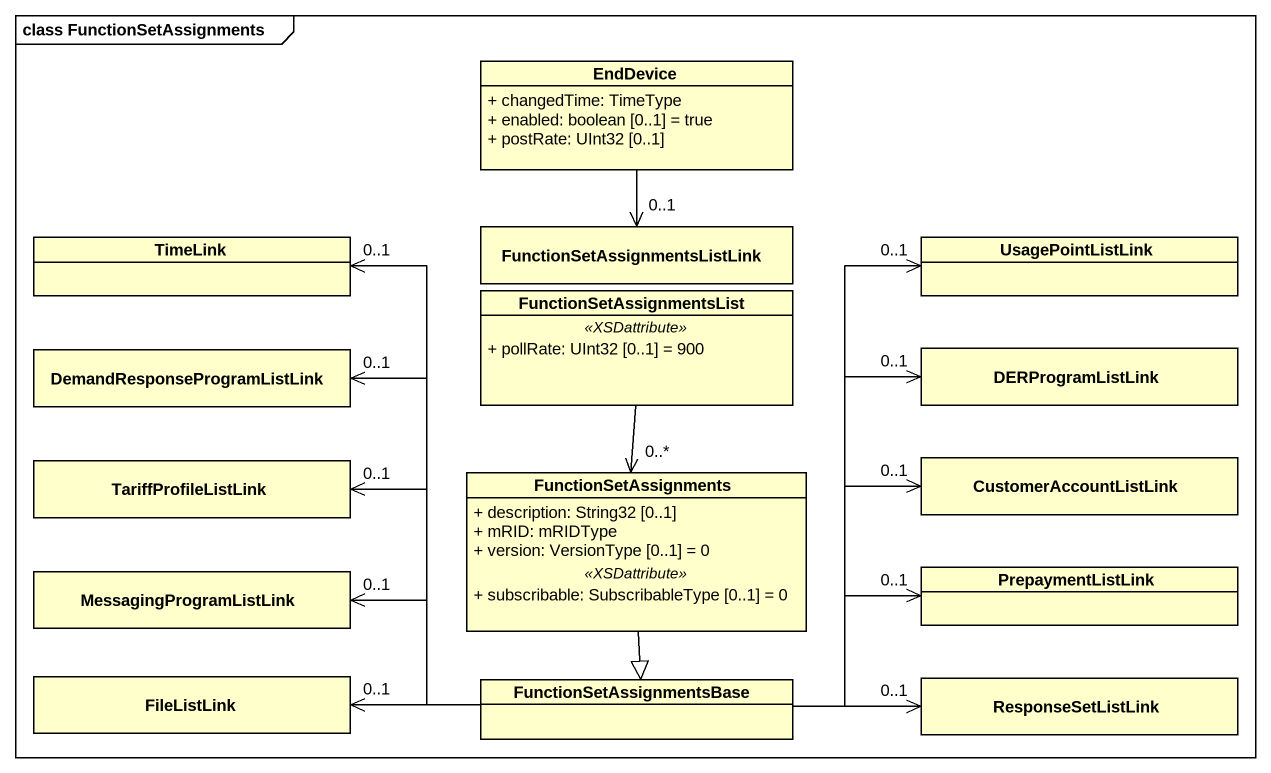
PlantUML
@startuml
mainframe class FunctionSetAssignments
hide circle
hide empty members
skinparam classAttributeIconSize 0
class EndDevice {
  + changedTime: TimeType
  + enabled: boolean [0..1] = true
  + postRate: UInt32 [0..1]
}
class TimeLink
class "FunctionSetAssignmentsListLink" as FunctionSetAssignmentsListLi
class UsagePointListLink
class "DemandResponseProgramListLink" as DemandResponseProgramListLin
class FunctionSetAssignmentsList {
  .. <<XSDattribute>> ..
  + pollRate: UInt32 [0..1] = 900
}
class DERProgramListLink
class TariffProfileListLink
class FunctionSetAssignments {
  + description: String32 [0..1]
  + mRID: mRIDType
  + version: VersionType [0..1] = 0
  .. <<XSDattribute>> ..
  + subscribable: SubscribableType [0..1] = 0
}
class CustomerAccountListLink
class MessagingProgramListLink
class PrepaymentListLink
class FileListLink
class FunctionSetAssignmentsBase
class ResponseSetListLink
EndDevice --> "0..1" FunctionSetAssignmentsListLi
FunctionSetAssignmentsList --> "0..*" FunctionSetAssignments
FunctionSetAssignments --|> FunctionSetAssignmentsBase
FunctionSetAssignmentsBase -up-> "0..1" TimeLink
FunctionSetAssignmentsBase -up-> "0..1" UsagePointListLink
FunctionSetAssignmentsBase -up-> "0..1" DemandResponseProgramListLin
FunctionSetAssignmentsBase -up-> "0..1" DERProgramListLink
FunctionSetAssignmentsBase -left-> "0..1" TariffProfileListLink
FunctionSetAssignmentsBase -right-> "0..1" CustomerAccountListLink
FunctionSetAssignmentsBase -left-> "0..1" MessagingProgramListLink
FunctionSetAssignmentsBase -right-> "0..1" PrepaymentListLink
FunctionSetAssignmentsBase -left-> "0..1" FileListLink
FunctionSetAssignmentsBase -right-> "0..1" ResponseSetListLink
@enduml
